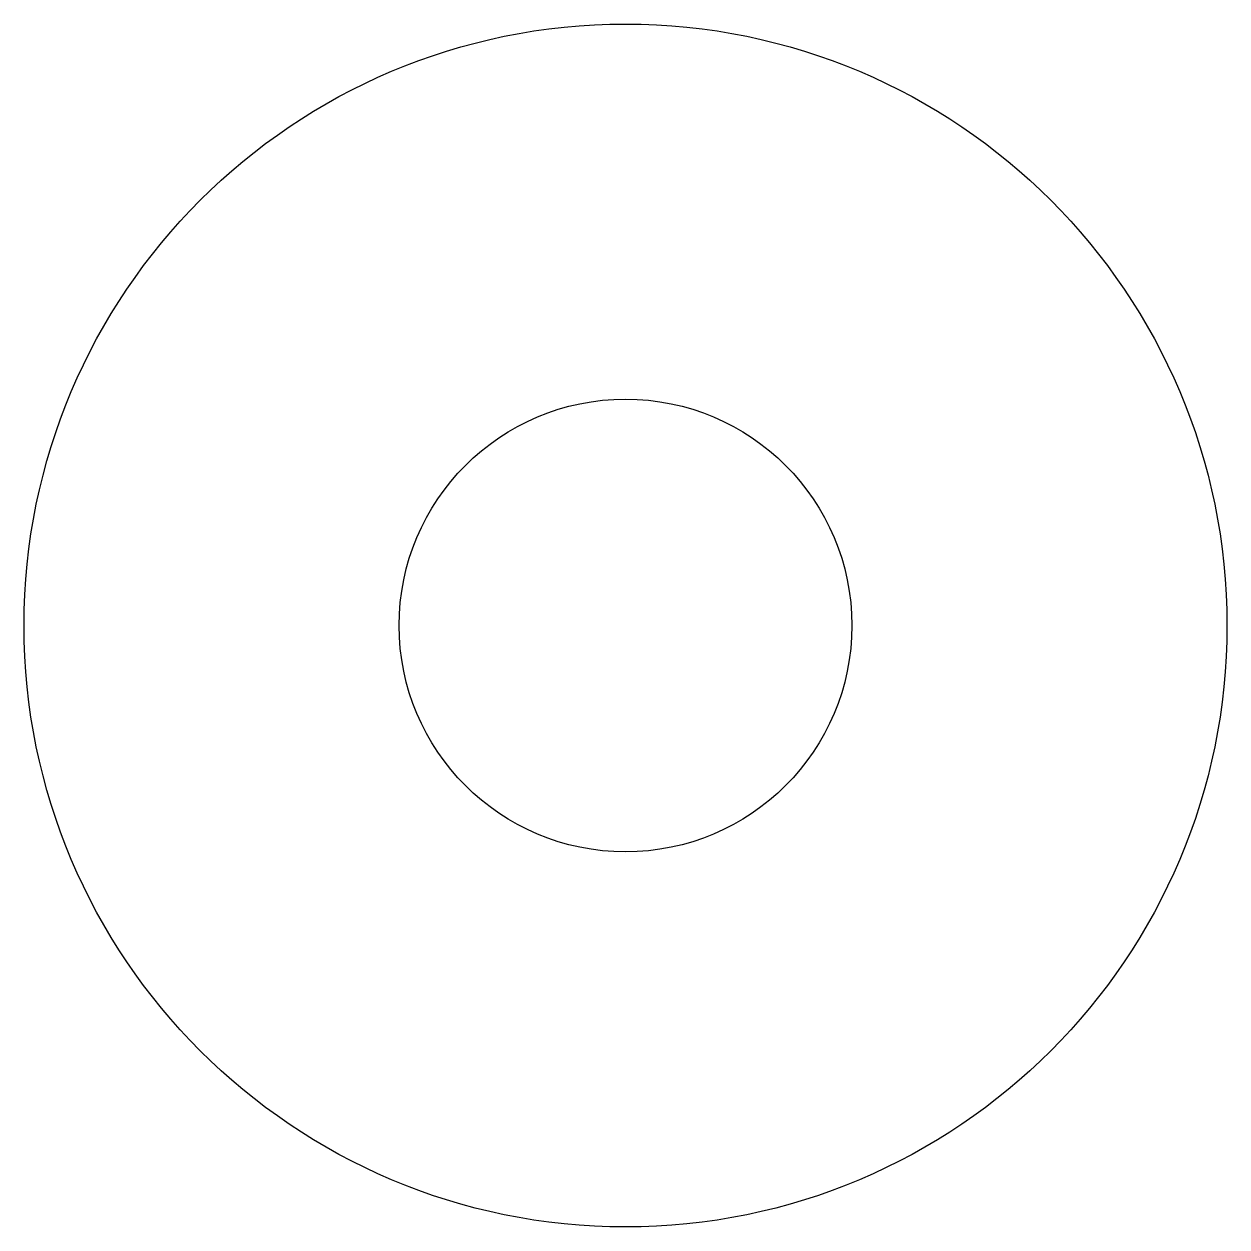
# Model space of a CAD drawing. Header units: millimetres. Extents: x 143.5 to 210.1, y -220.1 to -153.5.
import ezdxf

# ---------------------------------------------------------------- set-up
doc = ezdxf.new("R2010")
doc.units = ezdxf.units.MM
doc.layers.add('contornos', color=7, linetype='Continuous', lineweight=30)

msp = doc.modelspace()

# ---------------------------------------------------------------- linework, layer by layer
at = {"layer": 'contornos'}
for centre, radius in [((176.775, -186.825, 42.353), 33.28), ((176.775, -186.825, 125.462), 33.28), ((176.775, -186.825), 12.526), ((176.775, -186.825, 83.109), 12.526)]:
    msp.add_circle(centre, radius, dxfattribs=at)

doc.saveas('drawing.dxf')
